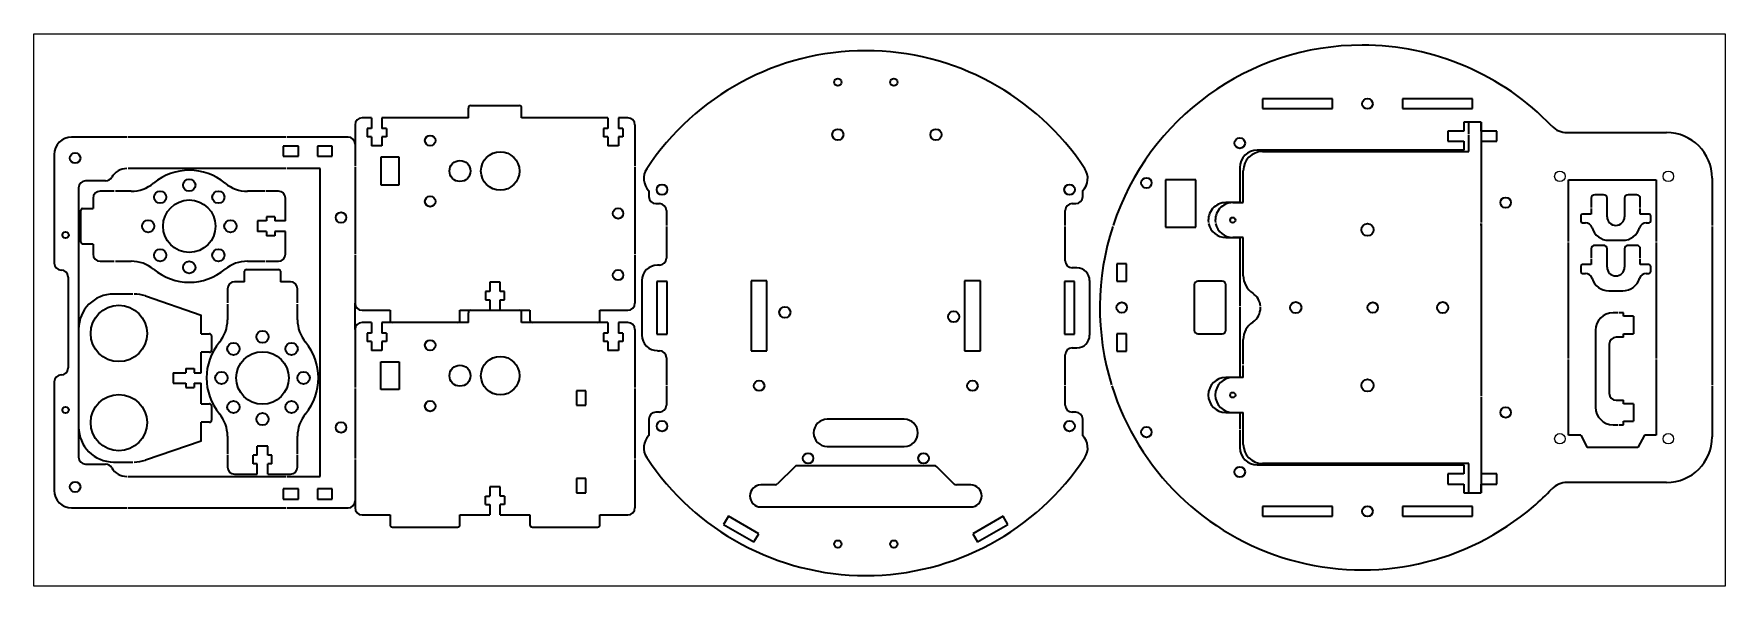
# Model space of a CAD drawing. Extents: x 202 to 686, y 341 to 499.
import ezdxf

# ---------------------------------------------------------------- set-up
doc = ezdxf.new("R2010")
doc.units = 0

msp = doc.modelspace()

# ---------------------------------------------------------------- linework, layer by layer
at = {"color": 7, "lineweight": 35, "ltscale": 0.07}
for p, q in [((553.5, 480.15), (553.5, 477.35)), ((573.5, 477.35), (573.5, 480.15)), ((593.5, 480.15), (593.5, 477.35)), ((613.5, 477.35), (613.5, 480.15)), ((326.49, 474.72), (326.49, 477.52)), ((341.69, 474.72), (341.69, 477.52)), ((304.09, 419.72), (304.09, 416.92)), ((324.09, 416.92), (324.09, 419.72)), ((326.49, 416.22), (326.49, 419.02)), ((341.69, 416.22), (341.69, 419.02)), ((344.09, 419.72), (344.09, 416.92)), ((364.09, 416.92), (364.09, 419.72)), ((659.5, 417.99), (656.7, 417.99)), ((656.7, 412.99), (659.5, 412.99)), ((659.5, 392.99), (656.7, 392.99)), ((656.7, 387.99), (659.5, 387.99)), ((553.5, 363.65), (553.5, 360.85)), ((573.5, 360.85), (573.5, 363.65)), ((593.5, 363.65), (593.5, 360.85)), ((613.5, 360.85), (613.5, 363.65)), ((304.09, 361.22), (304.09, 358.42)), ((324.09, 358.42), (324.09, 361.22)), ((344.09, 361.22), (344.09, 358.42)), ((364.09, 358.42), (364.09, 361.22))]:
    msp.add_line(p, q, dxfattribs=at)
at = {"color": 7, "lineweight": 35}
for p, q in [((573.5, 480.15), (553.5, 480.15)), ((613.5, 480.15), (593.5, 480.15)), ((326.49, 474.72), (301.79, 474.72)), ((366.39, 474.72), (341.69, 474.72)), ((553.5, 477.35), (573.5, 477.35)), ((593.5, 477.35), (613.5, 477.35)), ((228.98, 469.22), (213.09, 469.22)), ((274.28, 469.22), (229.28, 469.22)), ((292.09, 469.22), (274.58, 469.22)), ((294.09, 472.72), (294.09, 460.99)), ((374.09, 472.72), (374.09, 460.99)), ((616, 473.5), (616, 444.8)), ((640.52, 470.5), (669, 470.5)), ((208.09, 464.22), (208.09, 433.22)), ((611, 465.5), (552, 465.5)), ((553.5, 465.1), (612.5, 465.1)), ((274.28, 460.22), (229.28, 460.22)), ((284.09, 460.22), (274.58, 460.22)), ((284.09, 372.22), (284.09, 460.22)), ((294.09, 460.69), (294.09, 435.77)), ((374.09, 460.69), (374.09, 435.77)), ((215.09, 454.72), (215.09, 377.72)), ((641, 457), (666, 457)), ((641, 439.41), (641, 457)), ((666, 457), (666, 439.41)), ((682, 457.5), (682, 443.96)), ((547, 440.5), (547, 420.88)), ((616, 443.96), (616, 444.5)), ((616, 444.5), (616, 395.28)), ((682, 443.66), (682, 398.44)), ((294.09, 435.47), (294.09, 421.72)), ((374.09, 435.47), (374.09, 421.72)), ((641, 405.97), (641, 439.11)), ((666, 439.11), (666, 405.97)), ((212.09, 429.22), (212.09, 403.22)), ((407.34, 428.15), (407.34, 408.15)), ((411.84, 408.15), (411.84, 428.15)), ((468.34, 428.15), (468.34, 408.15)), ((472.84, 408.15), (472.84, 428.15)), ((294.09, 414.22), (294.09, 421.72)), ((326.49, 416.22), (301.79, 416.22)), ((366.39, 416.22), (341.69, 416.22)), ((547, 420.58), (547, 400.5)), ((294.09, 414.22), (294.09, 397.67)), ((374.09, 414.22), (374.09, 397.67)), ((648.7, 413.99), (648.7, 391.99)), ((641, 383.98), (641, 405.67)), ((666, 405.67), (666, 383.98)), ((208.09, 399.22), (208.09, 368.22)), ((294.09, 397.37), (294.09, 377.36)), ((374.09, 397.37), (374.09, 377.36)), ((682, 398.14), (682, 383.5)), ((616, 394.98), (616, 367.5)), ((451.09, 388.55), (429.09, 388.55)), ((429.09, 380.75), (451.09, 380.75)), ((294.09, 377.06), (294.09, 363.22)), ((374.09, 377.06), (374.09, 363.22)), ((459.67, 375.3), (420.5, 375.3)), ((552, 375.5), (611, 375.5)), ((612.5, 375.9), (553.5, 375.9)), ((228.86, 372.22), (228.98, 372.22)), ((229.28, 372.22), (274.28, 372.22)), ((274.58, 372.22), (284.09, 372.22)), ((669, 370.5), (640.52, 370.5)), ((213.09, 363.22), (228.98, 363.22)), ((229.28, 363.22), (274.28, 363.22)), ((274.58, 363.22), (292.09, 363.22)), ((410.09, 363.5), (470.09, 363.5)), ((573.5, 363.65), (553.5, 363.65)), ((613.5, 363.65), (593.5, 363.65)), ((553.5, 360.85), (573.5, 360.85)), ((593.5, 360.85), (613.5, 360.85))]:
    msp.add_line(p, q, dxfattribs=at)
at = {"color": 7, "lineweight": 35, "ltscale": 0.0675}
for p, q in [((298.79, 474.72), (296.09, 474.72)), ((372.09, 474.72), (369.39, 474.72)), ((298.79, 416.22), (296.09, 416.22)), ((372.09, 416.22), (369.39, 416.22)), ((400.81, 360.86), (399.46, 358.52)), ((480.72, 358.52), (479.37, 360.86)), ((408.12, 353.52), (409.47, 355.86)), ((470.71, 355.86), (472.06, 353.52))]:
    msp.add_line(p, q, dxfattribs=at)
at = {"color": 7, "lineweight": 35, "ltscale": 0.075}
for p, q in [((298.79, 474.72), (298.79, 471.72)), ((301.79, 474.72), (301.79, 471.72)), ((366.39, 474.72), (366.39, 471.72)), ((369.39, 474.72), (369.39, 471.72)), ((301.79, 466.72), (298.79, 466.72)), ((369.39, 466.72), (366.39, 466.72)), ((545, 450.5), (548, 450.5)), ((216.21, 448.84), (219.21, 448.84)), ((266.21, 445.24), (266.21, 442.24)), ((274.21, 445.24), (271.21, 445.24)), ((274.21, 442.24), (271.21, 442.24)), ((548, 440.5), (545, 440.5)), ((219.21, 438.64), (216.21, 438.64)), ((262.54, 427.87), (262.54, 430.87)), ((272.74, 430.87), (272.74, 427.87)), ((335.59, 427.72), (332.59, 427.72)), ((332.59, 422.72), (332.59, 419.72)), ((335.59, 419.72), (335.59, 422.72)), ((298.79, 416.22), (298.79, 413.22)), ((301.79, 416.22), (301.79, 413.22)), ((366.39, 416.22), (366.39, 413.22)), ((369.39, 416.22), (369.39, 413.22)), ((655.07, 418.99), (653.7, 418.99)), ((656.7, 418.99), (655.37, 418.99)), ((301.79, 408.22), (298.79, 408.22)), ((369.39, 408.22), (366.39, 408.22)), ((242.09, 401.85), (242.09, 398.85)), ((548, 400.5), (545, 400.5)), ((545, 390.5), (548, 390.5)), ((653.7, 386.99), (655.07, 386.99)), ((655.37, 386.99), (656.7, 386.99)), ((269.14, 380.87), (266.14, 380.87)), ((266.14, 372.87), (266.14, 375.87)), ((269.14, 372.87), (269.14, 375.87)), ((335.59, 369.22), (332.59, 369.22)), ((332.59, 364.22), (332.59, 361.22)), ((335.59, 361.22), (335.59, 364.22))]:
    msp.add_line(p, q, dxfattribs=at)
at = {"color": 7, "lineweight": 35, "ltscale": 0.345}
for p, q in [((327.19, 478.22), (340.99, 478.22)), ((332.59, 419.72), (335.59, 419.72))]:
    msp.add_line(p, q, dxfattribs=at)
at = {"color": 7, "lineweight": 35, "ltscale": 0.06}
for p, q in [((297.54, 471.72), (297.54, 469.32)), ((303.04, 471.72), (303.04, 469.32)), ((365.14, 471.72), (365.14, 469.32)), ((370.64, 471.72), (370.64, 469.32)), ((331.34, 425.12), (331.34, 422.72)), ((336.84, 422.72), (336.84, 425.12)), ((250.09, 413), (252.49, 413)), ((252.49, 407.7), (250.09, 407.7)), ((245.69, 403.05), (248.09, 403.05)), ((245.69, 397.65), (248.09, 397.65)), ((250.09, 393), (252.49, 393)), ((252.49, 387.7), (250.09, 387.7))]:
    msp.add_line(p, q, dxfattribs=at)
at = {"color": 7, "lineweight": 35, "ltscale": 0.03125}
for p, q in [((298.79, 471.72), (297.54, 471.72)), ((298.79, 469.32), (297.54, 469.32)), ((303.04, 471.72), (301.79, 471.72)), ((303.04, 469.32), (301.79, 469.32)), ((366.39, 471.72), (365.14, 471.72)), ((366.39, 469.32), (365.14, 469.32)), ((370.64, 471.72), (369.39, 471.72)), ((370.64, 469.32), (369.39, 469.32)), ((332.59, 425.12), (331.34, 425.12)), ((331.34, 422.72), (332.59, 422.72)), ((336.84, 425.12), (335.59, 425.12)), ((335.59, 422.72), (336.84, 422.72)), ((298.79, 413.22), (297.54, 413.22)), ((303.04, 413.22), (301.79, 413.22)), ((366.39, 413.22), (365.14, 413.22)), ((370.64, 413.22), (369.39, 413.22)), ((298.79, 410.82), (297.54, 410.82)), ((303.04, 410.82), (301.79, 410.82)), ((366.39, 410.82), (365.14, 410.82)), ((370.64, 410.82), (369.39, 410.82)), ((331.34, 366.62), (332.59, 366.62)), ((331.34, 364.22), (332.59, 364.22)), ((336.84, 366.62), (335.59, 366.62)), ((336.84, 364.22), (335.59, 364.22))]:
    msp.add_line(p, q, dxfattribs=at)
at = {"color": 7, "lineweight": 35, "ltscale": 0.065}
for p, q in [((298.79, 469.32), (298.79, 466.72)), ((301.79, 469.32), (301.79, 466.72)), ((366.39, 469.32), (366.39, 466.72)), ((369.39, 469.32), (369.39, 466.72)), ((332.59, 427.72), (332.59, 425.12)), ((335.59, 425.12), (335.59, 427.72)), ((360.03, 396.65), (357.43, 396.65)), ((357.43, 392.55), (360.03, 392.55)), ((360.03, 371.65), (357.43, 371.65)), ((357.43, 367.55), (360.03, 367.55))]:
    msp.add_line(p, q, dxfattribs=at)
at = {"color": 7, "lineweight": 35, "ltscale": 0.072501}
for p, q in [((606.5, 470.95), (606.5, 468.05)), ((620.5, 468.05), (620.5, 470.95)), ((606.5, 372.95), (606.5, 370.05)), ((620.5, 370.05), (620.5, 372.95))]:
    msp.add_line(p, q, dxfattribs=at)
at = {"color": 7, "lineweight": 35, "ltscale": 0.1125}
for p, q in [((611, 470.95), (606.5, 470.95)), ((620.5, 470.95), (616, 470.95)), ((606.5, 468.05), (611, 468.05)), ((616, 468.05), (620.5, 468.05)), ((647.48, 451.72), (647.48, 449.08)), ((661.48, 449.08), (661.48, 451.72)), ((647.48, 448.78), (647.48, 447.22)), ((661.48, 447.22), (661.48, 448.78)), ((647.48, 437.27), (647.48, 434.63)), ((661.48, 434.63), (661.48, 437.27)), ((647.48, 434.33), (647.48, 432.77)), ((661.48, 432.77), (661.48, 434.33)), ((411.84, 428.15), (407.34, 428.15)), ((472.84, 428.15), (468.34, 428.15)), ((407.34, 408.15), (411.84, 408.15)), ((468.34, 408.15), (472.84, 408.15)), ((611, 372.95), (606.5, 372.95)), ((620.5, 372.95), (616, 372.95)), ((606.5, 370.05), (611, 370.05)), ((616, 370.05), (620.5, 370.05))]:
    msp.add_line(p, q, dxfattribs=at)
at = {"color": 7, "lineweight": 35, "ltscale": 0.06375}
for p, q in [((611, 473.5), (611, 470.95)), ((616, 470.95), (616, 473.5)), ((611, 468.05), (611, 465.5)), ((611, 375.5), (611, 372.95)), ((611, 370.05), (611, 367.5)), ((616, 367.5), (616, 370.05))]:
    msp.add_line(p, q, dxfattribs=at)
at = {"color": 7, "lineweight": 35, "ltscale": 0.125}
for p, q in [((616, 473.5), (611, 473.5)), ((511.88, 433), (511.88, 428)), ((514.62, 428), (514.62, 433)), ((659.5, 417.99), (659.5, 412.99)), ((511.88, 413), (511.88, 408)), ((514.62, 408), (514.62, 413)), ((659.5, 392.99), (659.5, 387.99)), ((611, 367.5), (616, 367.5))]:
    msp.add_line(p, q, dxfattribs=at)
at = {"color": 7, "lineweight": 35, "ltscale": 0.21}
for p, q in [((612.5, 470.12), (612.5, 473.5)), ((612.5, 465.1), (612.5, 469.82)), ((612.5, 367.5), (612.5, 375.9))]:
    msp.add_line(p, q, dxfattribs=at)
at = {"color": 7, "lineweight": 35, "ltscale": 0.072499}
for p, q in [((273.59, 466.67), (273.59, 463.77)), ((277.89, 463.77), (277.89, 466.67)), ((283.39, 466.67), (283.39, 463.77)), ((287.59, 463.77), (287.59, 466.67)), ((273.59, 368.67), (273.59, 365.77)), ((277.89, 365.77), (277.89, 368.67)), ((283.39, 368.67), (283.39, 365.77)), ((287.59, 365.77), (287.59, 368.67))]:
    msp.add_line(p, q, dxfattribs=at)
at = {"color": 7, "lineweight": 35, "ltscale": 0.1075}
for p, q in [((277.89, 466.67), (273.59, 466.67)), ((273.59, 463.77), (277.89, 463.77)), ((277.89, 368.67), (273.59, 368.67)), ((273.59, 365.77), (277.89, 365.77))]:
    msp.add_line(p, q, dxfattribs=at)
at = {"color": 7, "lineweight": 35, "ltscale": 0.105}
for p, q in [((287.59, 466.67), (283.39, 466.67)), ((283.39, 463.77), (287.59, 463.77)), ((287.59, 368.67), (283.39, 368.67)), ((283.39, 365.77), (287.59, 365.77))]:
    msp.add_line(p, q, dxfattribs=at)
at = {"color": 7, "lineweight": 35, "ltscale": 0.19882}
for p, q in [((301.43, 463.5), (301.43, 455.54)), ((306.75, 455.54), (306.75, 463.5)), ((301.43, 397.04), (301.43, 405)), ((306.75, 405), (306.75, 397.04))]:
    msp.add_line(p, q, dxfattribs=at)
at = {"color": 7, "lineweight": 35, "ltscale": 0.132922}
for p, q in [((306.75, 463.5), (301.43, 463.5)), ((301.43, 455.54), (306.75, 455.54)), ((301.43, 405), (306.75, 405)), ((306.75, 397.04), (301.43, 397.04))]:
    msp.add_line(p, q, dxfattribs=at)
at = {"color": 7, "lineweight": 35, "ltscale": 0.25}
for p, q in [((547, 460.5), (547, 450.5)), ((547, 390.5), (547, 385.83)), ((547, 385.53), (547, 380.5)), ((399.46, 358.52), (408.12, 353.52)), ((409.47, 355.86), (400.81, 360.86)), ((479.37, 360.86), (470.71, 355.86)), ((472.06, 353.52), (480.72, 358.52))]:
    msp.add_line(p, q, dxfattribs=at)
at = {"color": 7, "lineweight": 35, "ltscale": 0.2275}
for p, q in [((548, 450.5), (548, 459.6)), ((548, 381.4), (548, 390.5))]:
    msp.add_line(p, q, dxfattribs=at)
at = {"color": 7, "lineweight": 35, "ltscale": 0.142688}
for p, q in [((222.8, 456.72), (217.09, 456.72)), ((217.09, 375.72), (222.8, 375.72))]:
    msp.add_line(p, q, dxfattribs=at)
at = {"color": 7, "lineweight": 35, "ltscale": 0.3375}
for p, q in [((525.77, 456.97), (525.77, 443.47)), ((534.47, 443.47), (534.47, 456.97))]:
    msp.add_line(p, q, dxfattribs=at)
at = {"color": 7, "lineweight": 35, "ltscale": 0.2175}
for p, q in [((534.47, 456.97), (525.77, 456.97)), ((525.77, 443.47), (534.47, 443.47))]:
    msp.add_line(p, q, dxfattribs=at)
at = {"color": 7, "lineweight": 35, "ltscale": 0.0725}
for p, q in [((219.21, 451.74), (219.21, 448.84)), ((219.21, 438.64), (219.21, 435.74)), ((262.54, 427.87), (259.64, 427.87)), ((275.64, 427.87), (272.74, 427.87)), ((383.29, 427.9), (380.39, 427.9)), ((499.79, 427.9), (496.89, 427.9)), ((380.39, 412.9), (383.29, 412.9)), ((496.89, 412.9), (499.79, 412.9))]:
    msp.add_line(p, q, dxfattribs=at)
at = {"color": 7, "lineweight": 35, "ltscale": 0.222169}
for p, q in [((225.28, 453.74), (221.21, 453.74)), ((230.1, 453.74), (225.58, 453.74)), ((268.41, 453.74), (263.32, 453.74)), ((272.21, 453.74), (268.71, 453.74)), ((221.21, 433.74), (225.28, 433.74)), ((225.58, 433.74), (230.1, 433.74)), ((263.32, 433.74), (268.41, 433.74)), ((268.71, 433.74), (272.21, 433.74)), ((257.64, 425.87), (257.64, 421.8)), ((277.64, 421.8), (277.64, 425.87)), ((257.64, 421.5), (257.64, 416.99)), ((277.64, 416.99), (277.64, 421.5)), ((257.64, 383.76), (257.64, 378.67)), ((277.64, 378.67), (277.64, 383.76)), ((257.64, 378.37), (257.64, 374.87)), ((277.64, 374.87), (277.64, 378.37))]:
    msp.add_line(p, q, dxfattribs=at)
at = {"color": 7, "lineweight": 35, "ltscale": 0.1625}
for p, q in [((274.21, 445.24), (274.21, 451.74)), ((274.21, 435.74), (274.21, 442.24)), ((259.64, 372.87), (266.14, 372.87)), ((269.14, 372.87), (275.64, 372.87))]:
    msp.add_line(p, q, dxfattribs=at)
at = {"color": 7, "lineweight": 35, "ltscale": 0.0425}
for p, q in [((378.09, 453.9), (378.09, 452.2)), ((502.09, 452.2), (502.09, 453.9))]:
    msp.add_line(p, q, dxfattribs=at)
at = {"color": 7, "lineweight": 35, "ltscale": 0.025}
for p, q in [((380.09, 450.2), (381.09, 450.2)), ((499.09, 450.2), (500.09, 450.2)), ((656.7, 417.99), (656.7, 418.99)), ((656.7, 411.99), (656.7, 412.99)), ((656.7, 392.99), (656.7, 393.99)), ((381.09, 390.6), (380.09, 390.6)), ((500.09, 390.6), (499.09, 390.6)), ((656.7, 386.99), (656.7, 387.99))]:
    msp.add_line(p, q, dxfattribs=at)
at = {"color": 7, "lineweight": 35, "ltscale": 0.1}
for p, q in [((547, 450.5), (543, 450.5)), ((543, 440.5), (547, 440.5)), ((652.48, 439.72), (656.48, 439.72)), ((652.48, 425.27), (656.48, 425.27)), ((547, 400.5), (543, 400.5)), ((543, 390.5), (547, 390.5))]:
    msp.add_line(p, q, dxfattribs=at)
at = {"color": 7, "lineweight": 35, "ltscale": 0.0625}
for p, q in [((650.98, 452.72), (648.48, 452.72)), ((660.48, 452.72), (657.98, 452.72)), ((647.48, 447.22), (644.98, 447.22)), ((663.98, 447.22), (661.48, 447.22)), ((650.98, 438.27), (648.48, 438.27)), ((660.48, 438.27), (657.98, 438.27)), ((647.48, 432.77), (644.98, 432.77)), ((663.98, 432.77), (661.48, 432.77))]:
    msp.add_line(p, q, dxfattribs=at)
at = {"color": 7, "lineweight": 35, "ltscale": 0.13125}
for p, q in [((651.98, 446.47), (651.98, 451.72)), ((656.98, 451.72), (656.98, 446.47)), ((651.98, 432.02), (651.98, 437.27)), ((656.98, 437.27), (656.98, 432.02))]:
    msp.add_line(p, q, dxfattribs=at)
at = {"color": 7, "lineweight": 35, "ltscale": 0.23}
for p, q in [((215.71, 439.14), (215.71, 448.34)), ((263.04, 431.37), (272.24, 431.37))]:
    msp.add_line(p, q, dxfattribs=at)
at = {"color": 7, "lineweight": 35, "ltscale": 0.064999}
for p, q in [((268.81, 445.24), (266.21, 445.24)), ((268.81, 442.24), (266.21, 442.24)), ((298.79, 410.82), (298.79, 408.22)), ((301.79, 410.82), (301.79, 408.22)), ((366.39, 410.82), (366.39, 408.22)), ((369.39, 410.82), (369.39, 408.22)), ((266.14, 378.27), (266.14, 380.87)), ((269.14, 378.27), (269.14, 380.87))]:
    msp.add_line(p, q, dxfattribs=at)
at = {"color": 7, "lineweight": 35, "ltscale": 0.03}
for p, q in [((268.81, 446.44), (268.81, 445.24)), ((271.21, 446.44), (271.21, 445.24)), ((268.81, 442.24), (268.81, 441.04)), ((271.21, 442.24), (271.21, 441.04)), ((245.69, 403.05), (245.69, 401.85)), ((248.09, 403.05), (248.09, 401.85)), ((245.69, 398.85), (245.69, 397.65)), ((248.09, 398.85), (248.09, 397.65)), ((266.14, 378.27), (264.94, 378.27)), ((270.34, 378.27), (269.14, 378.27)), ((266.14, 375.87), (264.94, 375.87)), ((270.34, 375.87), (269.14, 375.87))]:
    msp.add_line(p, q, dxfattribs=at)
at = {"color": 7, "lineweight": 35, "ltscale": 0.060001}
for p, q in [((271.21, 446.44), (268.81, 446.44)), ((271.21, 441.04), (268.81, 441.04)), ((297.54, 413.22), (297.54, 410.82)), ((303.04, 413.22), (303.04, 410.82)), ((365.14, 413.22), (365.14, 410.82)), ((370.64, 413.22), (370.64, 410.82)), ((264.94, 375.87), (264.94, 378.27)), ((270.34, 375.87), (270.34, 378.27))]:
    msp.add_line(p, q, dxfattribs=at)
at = {"color": 7, "lineweight": 35, "ltscale": 0.339445}
for p, q in [((383.09, 448.2), (383.09, 443.96)), ((383.09, 443.66), (383.09, 434.62))]:
    msp.add_line(p, q, dxfattribs=at)
at = {"color": 7, "lineweight": 35, "ltscale": 0.35894}
for p, q in [((497.09, 443.96), (497.09, 448.2)), ((497.09, 433.84), (497.09, 443.66)), ((497.09, 398.44), (497.09, 406.95)), ((497.09, 392.6), (497.09, 398.14))]:
    msp.add_line(p, q, dxfattribs=at)
at = {"color": 7, "lineweight": 35, "ltscale": 0.0375}
for p, q in [((644.48, 446.72), (644.48, 445.22)), ((664.48, 445.22), (664.48, 446.72)), ((644.48, 432.27), (644.48, 430.77)), ((664.48, 430.77), (664.48, 432.27))]:
    msp.add_line(p, q, dxfattribs=at)
at = {"color": 7, "lineweight": 35, "ltscale": 0.272284}
msp.add_line((548, 429.61), (548, 440.5), dxfattribs=at)
at = {"color": 7, "lineweight": 35, "ltscale": 0.019795}
for p, q in [((644.98, 444.72), (645.78, 444.72)), ((663.19, 444.72), (663.98, 444.72)), ((644.98, 430.27), (645.78, 430.27)), ((663.19, 430.27), (663.98, 430.27))]:
    msp.add_line(p, q, dxfattribs=at)
at = {"color": 7, "lineweight": 35, "ltscale": 0.014445}
msp.add_line((381.09, 432.62), (380.51, 432.62), dxfattribs=at)
at = {"color": 7, "lineweight": 35, "ltscale": 0.033941}
for p, q in [((500.44, 431.84), (499.09, 431.84)), ((499.09, 408.95), (500.44, 408.95))]:
    msp.add_line(p, q, dxfattribs=at)
at = {"color": 7, "lineweight": 35, "ltscale": 0.06875}
for p, q in [((514.62, 433), (511.88, 433)), ((511.88, 428), (514.62, 428)), ((514.62, 413), (511.88, 413)), ((511.88, 408), (514.62, 408))]:
    msp.add_line(p, q, dxfattribs=at)
at = {"color": 7, "lineweight": 35, "ltscale": 0.389999}
for p, q in [((376.09, 428.2), (376.09, 412.6)), ((504.09, 412.6), (504.09, 428.2))]:
    msp.add_line(p, q, dxfattribs=at)
at = {"color": 7, "lineweight": 35, "ltscale": 0.375}
for p, q in [((380.39, 427.9), (380.39, 412.9)), ((383.29, 412.9), (383.29, 427.9)), ((496.89, 427.9), (496.89, 412.9)), ((499.79, 412.9), (499.79, 427.9))]:
    msp.add_line(p, q, dxfattribs=at)
at = {"color": 7, "lineweight": 35, "ltscale": 0.325}
for p, q in [((534, 427), (534, 414)), ((543, 414), (543, 427))]:
    msp.add_line(p, q, dxfattribs=at)
at = {"color": 7, "lineweight": 35, "ltscale": 0.175}
for p, q in [((542, 428), (535, 428)), ((535, 413), (542, 413))]:
    msp.add_line(p, q, dxfattribs=at)
at = {"color": 7, "lineweight": 35, "ltscale": 0.145834}
for p, q in [((230.61, 424.35), (225.09, 424.35)), ((230.93, 424.35), (230.91, 424.35)), ((225.09, 376.35), (230.61, 376.35)), ((230.91, 376.35), (230.93, 376.35))]:
    msp.add_line(p, q, dxfattribs=at)
at = {"color": 7, "lineweight": 35, "ltscale": 0.420834}
for p, q in [((234.17, 423.81), (250.09, 418.35)), ((250.09, 382.35), (234.17, 376.89))]:
    msp.add_line(p, q, dxfattribs=at)
at = {"color": 7, "lineweight": 35, "ltscale": 0.133749}
for p, q in [((250.09, 413), (250.09, 418.35)), ((250.09, 382.35), (250.09, 387.7))]:
    msp.add_line(p, q, dxfattribs=at)
at = {"color": 7, "lineweight": 35, "ltscale": 0.2}
for p, q in [((296.09, 419.72), (304.09, 419.72)), ((364.09, 419.72), (372.09, 419.72)), ((296.09, 361.22), (304.09, 361.22)), ((364.09, 361.22), (372.09, 361.22))]:
    msp.add_line(p, q, dxfattribs=at)
at = {"color": 7, "lineweight": 35, "ltscale": 0.2125}
for p, q in [((324.09, 419.72), (332.59, 419.72)), ((335.59, 419.72), (344.09, 419.72)), ((324.09, 361.22), (332.59, 361.22)), ((335.59, 361.22), (344.09, 361.22))]:
    msp.add_line(p, q, dxfattribs=at)
at = {"color": 7, "lineweight": 35, "ltscale": 0.102499}
for p, q in [((253.09, 412.4), (253.09, 408.3)), ((357.43, 396.65), (357.43, 392.55)), ((360.03, 392.55), (360.03, 396.65)), ((253.09, 392.4), (253.09, 388.3)), ((357.43, 371.65), (357.43, 367.55)), ((360.03, 367.55), (360.03, 371.65))]:
    msp.add_line(p, q, dxfattribs=at)
at = {"color": 7, "lineweight": 35, "ltscale": 0.270728}
for p, q in [((548, 404.28), (548, 411.33)), ((548, 400.5), (548, 403.98))]:
    msp.add_line(p, q, dxfattribs=at)
at = {"color": 7, "lineweight": 35, "ltscale": 0.0525}
for p, q in [((656.7, 411.99), (654.6, 411.99)), ((654.6, 393.99), (656.7, 393.99))]:
    msp.add_line(p, q, dxfattribs=at)
at = {"color": 7, "lineweight": 35, "ltscale": 0.146249}
for p, q in [((250.09, 401.85), (250.09, 407.7)), ((250.09, 393), (250.09, 398.85))]:
    msp.add_line(p, q, dxfattribs=at)
at = {"color": 7, "lineweight": 35, "ltscale": 0.014442}
msp.add_line((380.51, 408.17), (381.09, 408.17), dxfattribs=at)
at = {"color": 7, "lineweight": 35, "ltscale": 0.339441}
for p, q in [((383.09, 406.17), (383.09, 398.44)), ((383.09, 398.14), (383.09, 392.6))]:
    msp.add_line(p, q, dxfattribs=at)
at = {"color": 7, "lineweight": 35, "ltscale": 0.35}
msp.add_line((652.6, 409.99), (652.6, 395.99), dxfattribs=at)
at = {"color": 7, "lineweight": 35, "ltscale": 0.09}
for p, q in [((242.09, 401.85), (245.69, 401.85)), ((242.09, 398.85), (245.69, 398.85))]:
    msp.add_line(p, q, dxfattribs=at)
at = {"color": 7, "lineweight": 35, "ltscale": 0.05}
for p, q in [((248.09, 401.85), (250.09, 401.85)), ((248.09, 398.85), (250.09, 398.85))]:
    msp.add_line(p, q, dxfattribs=at)
at = {"color": 7, "lineweight": 35, "ltscale": 0.1175}
for p, q in [((378.09, 388.6), (378.09, 383.9)), ((502.09, 383.9), (502.09, 388.6))]:
    msp.add_line(p, q, dxfattribs=at)
at = {"color": 7, "lineweight": 35, "ltscale": 0.08629}
msp.add_line((644.45, 383.98), (641, 383.98), dxfattribs=at)
at = {"color": 7, "lineweight": 35, "ltscale": 0.098822}
msp.add_line((644.45, 383.98), (646.33, 380.5), dxfattribs=at)
at = {"color": 7, "lineweight": 35, "ltscale": 0.098827}
msp.add_line((662.67, 383.98), (660.8, 380.5), dxfattribs=at)
at = {"color": 7, "lineweight": 35, "ltscale": 0.083147}
msp.add_line((666, 383.98), (662.67, 383.98), dxfattribs=at)
at = {"color": 7, "lineweight": 35, "ltscale": 0.361623}
msp.add_line((660.8, 380.5), (646.33, 380.5), dxfattribs=at)
at = {"color": 7, "lineweight": 35, "ltscale": 0.173744}
for p, q in [((419.79, 375), (414.88, 370.09)), ((465.29, 370.09), (460.38, 375))]:
    msp.add_line(p, q, dxfattribs=at)
at = {"color": 7, "lineweight": 35, "ltscale": 0.065001}
for p, q in [((332.59, 369.22), (332.59, 366.62)), ((335.59, 366.62), (335.59, 369.22))]:
    msp.add_line(p, q, dxfattribs=at)
at = {"color": 7, "lineweight": 35, "ltscale": 0.102145}
for p, q in [((414.17, 369.8), (410.09, 369.8)), ((470.09, 369.8), (466, 369.8))]:
    msp.add_line(p, q, dxfattribs=at)
at = {"color": 7, "lineweight": 35, "ltscale": 0.059999}
for p, q in [((331.34, 364.22), (331.34, 366.62)), ((336.84, 366.62), (336.84, 364.22))]:
    msp.add_line(p, q, dxfattribs=at)
at = {"color": 7, "lineweight": 35, "ltscale": 0.464999}
msp.add_line((304.79, 357.72), (323.39, 357.72), dxfattribs=at)
at = {"color": 7, "lineweight": 35, "ltscale": 0.465}
msp.add_line((344.79, 357.72), (363.39, 357.72), dxfattribs=at)
msp.add_lwpolyline([(202.27, 498.74), (685.75, 498.74), (685.75, 340.86), (202.27, 340.86)], close=True)
at = {"color": 7, "lineweight": 35}
for centre, radius in [((432.09, 484.9), 1.05), ((448.09, 484.9), 1.05), ((583.5, 478.75), 1.5), ((315.59, 468.22), 1.5), ((432.1, 469.94), 1.59), ((460.14, 469.94), 1.59), ((547, 467.5), 1.5), ((214.09, 463.22), 1.5), ((335.59, 459.52), 5.5), ((324.09, 459.52), 3), ((246.71, 455.49), 1.75), ((381.84, 454.2), 1.5), ((498.34, 454.2), 1.5), ((520.3, 456.12), 1.5), ((238.4, 452.04), 1.75), ((246.71, 443.74), 7.5), ((255.02, 452.04), 1.75), ((315.59, 450.82), 1.5), ((623, 450.5), 1.5), ((234.96, 443.74), 1.75), ((258.46, 443.74), 1.75), ((290.09, 446.22), 1.5), ((369.28, 447.4), 1.5), ((545, 445.5), 0.75), ((211.34, 441.22), 0.9), ((583.5, 442.75), 1.75), ((238.4, 435.43), 1.75), ((255.02, 435.43), 1.75), ((246.71, 431.99), 1.75), ((369.28, 429.78), 1.5), ((226.59, 413.1), 8.05), ((416.96, 419.14), 1.59), ((513.25, 420.5), 1.5), ((563, 420.5), 1.6), ((585, 420.5), 1.5), ((605, 420.5), 1.6), ((465.22, 417.87), 1.59), ((267.64, 412.12), 1.75), ((315.59, 409.72), 1.5), ((259.33, 408.68), 1.75), ((267.64, 400.37), 7.5), ((275.95, 408.68), 1.75), ((335.59, 401.02), 5.5), ((255.89, 400.37), 1.75), ((279.39, 400.37), 1.75), ((324.09, 401.02), 3), ((409.59, 398.15), 1.5), ((470.59, 398.15), 1.5), ((583.5, 398.25), 1.75), ((211.34, 391.22), 0.9), ((226.59, 387.6), 8.05), ((259.33, 392.07), 1.75), ((275.95, 392.07), 1.75), ((315.59, 392.32), 1.5), ((545, 395.5), 0.75), ((623, 390.5), 1.5), ((267.64, 388.62), 1.75), ((290.09, 386.22), 1.5), ((381.84, 386.6), 1.5), ((498.34, 386.6), 1.5), ((520.3, 384.88), 1.5), ((423.59, 377.4), 1.5), ((456.59, 377.4), 1.5), ((547, 373.5), 1.5), ((214.09, 369.22), 1.5), ((583.5, 362.25), 1.5), ((432.09, 352.9), 1.05), ((448.09, 352.9), 1.05)]:
    msp.add_circle(centre, radius, dxfattribs=at)
for centre in [(638.5, 458), (669.5, 458), (638.5, 383), (669.5, 383)]:
    msp.add_circle(centre, 1.5)
for centre, radius, start, end in [((440.09, 418.9), 75, 33.3862, 146.6138), ((582, 420.5), 75, 90, 161.7702), ((582, 420.5), 75, 43.7377, 90), ((296.09, 472.72), 2, 90, 180), ((327.19, 477.52), 0.7, 90, 180), ((340.99, 477.52), 0.7, 0, 90), ((372.09, 472.72), 2, 0, 90), ((213.09, 464.22), 5, 90, 180), ((292.09, 467.22), 2, 360, 90), ((640.52, 476.5), 6, 223.7377, 270), ((669, 457.5), 13, 0, 90), ((552, 460.5), 5, 90, 180), ((553.5, 459.6), 5.5, 90, 180), ((228.86, 455.22), 5, 90, 150), ((246.71, 443.74), 16, 50.2849, 129.7151), ((381.64, 457.42), 5, 146.6138, 224.7425), ((498.53, 457.42), 5, 315.2575, 33.3862), ((217.09, 454.72), 2, 90, 180), ((222.8, 458.72), 2, 270, 330), ((230.1, 463.74), 10, 270, 309.7151), ((263.32, 463.74), 10, 230.2849, 270), ((221.21, 451.74), 2, 90, 180), ((272.21, 451.74), 2, 0, 90), ((380.09, 452.2), 2, 180, 270), ((381.09, 448.2), 2, 0, 90), ((499.09, 448.2), 2, 90, 180), ((500.09, 452.2), 2, 270, 0), ((543, 445.5), 5, 90, 188.0478), ((545, 445.5), 5, 90, 188.0478), ((648.48, 451.72), 1, 90, 180), ((650.98, 451.72), 1, 360, 90), ((657.98, 451.72), 1, 90, 180), ((660.48, 451.72), 1, 360, 90), ((216.21, 448.34), 0.5, 90, 180), ((644.98, 446.72), 0.5, 90, 180), ((644.98, 445.22), 0.5, 180, 270), ((654.48, 446.47), 2.5, 180, 360), ((663.98, 446.72), 0.5, 360, 90), ((663.98, 445.22), 0.5, 270, 360), ((582, 420.5), 75, 162.0113, 197.1055), ((543, 445.5), 5, 191.537, 270), ((545, 445.5), 5, 191.537, 270), ((645.78, 442.72), 2, 16.6016, 90), ((652.48, 444.72), 5, 196.6015, 270), ((656.48, 444.72), 5, 270, 343.3985), ((663.19, 442.72), 2, 90, 163.3984), ((216.21, 439.14), 0.5, 180, 270), ((221.21, 435.74), 2, 180, 270), ((272.21, 435.74), 2, 270, 360), ((648.48, 437.27), 1, 90, 180), ((650.98, 437.27), 1, 360, 90), ((657.98, 437.27), 1, 90, 180), ((660.48, 437.27), 1, 360, 90), ((210.09, 433.22), 2, 180, 270), ((210.09, 429.22), 2, 360, 90), ((230.1, 423.74), 10, 50.2849, 90), ((246.71, 443.74), 16, 230.2849, 309.7151), ((263.32, 423.74), 10, 90, 129.7151), ((263.04, 430.87), 0.5, 90, 180), ((272.24, 430.87), 0.5, 360, 90), ((380.51, 428.2), 4.42, 90, 180), ((381.09, 434.62), 2, 270, 0), ((499.09, 433.84), 2, 180, 270), ((500.44, 428.2), 3.64, 360, 90), ((644.98, 432.27), 0.5, 90, 180), ((644.98, 430.77), 0.5, 180, 270), ((654.48, 432.02), 2.5, 180, 360), ((663.98, 432.27), 0.5, 360, 90), ((663.98, 430.77), 0.5, 270, 360), ((259.64, 425.87), 2, 90, 180), ((275.64, 425.87), 2, 360, 90), ((535, 427), 1, 90, 180), ((542, 427), 1, 0, 90), ((554, 429.61), 6, 180, 236.6265), ((645.78, 428.27), 2, 16.6016, 90), ((652.48, 430.27), 5, 196.6015, 270), ((656.48, 430.27), 5, 270, 343.3985), ((663.19, 428.27), 2, 90, 163.3984), ((225.09, 414.35), 10, 90, 180), ((230.93, 414.35), 10, 71.0754, 90), ((296.09, 421.72), 2, 180, 270), ((372.09, 421.72), 2, 270, 360), ((548, 420.5), 4.91, 4.3837, 56.6265), ((247.64, 416.99), 10, 320.2849, 360), ((287.64, 416.99), 10, 180, 219.7151), ((296.09, 414.22), 2, 90, 180), ((304.79, 416.92), 0.7, 180, 270), ((323.39, 416.92), 0.7, 270, 360), ((327.19, 419.02), 0.7, 90, 180), ((340.99, 419.02), 0.7, 0, 90), ((344.79, 416.92), 0.7, 180, 270), ((363.39, 416.92), 0.7, 270, 360), ((372.09, 414.22), 2, 0, 90), ((554, 411.33), 6, 123.371, 180), ((548, 420.44), 4.91, 303.371, 0.7239), ((548, 420.5), 4.91, 360, 0.8767), ((653.7, 413.99), 5, 90, 180), ((252.49, 412.4), 0.6, 360, 90), ((380.51, 412.6), 4.42, 180, 270), ((500.44, 412.6), 3.64, 270, 0), ((535, 414), 1, 180, 270), ((542, 414), 1, 270, 360), ((654.6, 409.99), 2, 90, 180), ((267.64, 400.37), 16, 140.2849, 219.7151), ((252.49, 408.3), 0.6, 270, 360), ((267.64, 400.37), 16, 320.2849, 39.7151), ((381.09, 406.17), 2, 0, 90), ((499.09, 406.95), 2, 90, 180), ((210.09, 403.22), 2, 270, 360), ((210.09, 399.22), 2, 90, 180), ((582, 420.5), 75, 197.3455, 310.7118), ((543, 395.5), 5, 90, 270), ((545, 395.5), 5, 90, 270), ((252.49, 392.4), 0.6, 360, 90), ((381.09, 392.6), 2, 270, 0), ((499.09, 392.6), 2, 180, 270), ((653.7, 391.99), 5, 180, 270), ((654.6, 395.99), 2, 180, 270), ((252.49, 388.3), 0.6, 270, 360), ((247.64, 383.76), 10, 360, 39.7151), ((287.64, 383.76), 10, 140.2849, 180), ((380.09, 388.6), 2, 90, 180), ((429.09, 384.65), 3.9, 90, 270), ((451.09, 384.65), 3.9, 270, 90), ((500.09, 388.6), 2, 360, 90), ((225.09, 386.35), 10, 180, 270), ((381.64, 380.38), 5, 135.2575, 213.3862), ((498.53, 380.38), 5, 326.6138, 44.7425), ((669, 383.5), 13, 270, 360), ((217.09, 377.72), 2, 180, 270), ((440.09, 418.9), 75, 213.3862, 326.6138), ((552, 380.5), 5, 180, 270), ((553.5, 381.4), 5.5, 180, 270), ((222.8, 373.72), 2, 30, 90), ((228.86, 377.22), 5, 210, 270), ((230.93, 386.35), 10, 270, 288.9246), ((259.64, 374.87), 2, 180, 270), ((275.64, 374.87), 2, 270, 360), ((420.5, 374.3), 1, 90, 135), ((459.67, 374.3), 1, 45, 90), ((213.09, 368.22), 5, 180, 270), ((410.09, 366.65), 3.15, 90, 270), ((414.17, 370.8), 1, 270, 315), ((466, 370.8), 1, 225, 270), ((470.09, 366.65), 3.15, 270, 90), ((582, 420.5), 75, 310.7118, 316.2623), ((640.52, 364.5), 6, 90, 136.2623), ((292.09, 365.22), 2, 270, 360), ((296.09, 363.22), 2, 180, 270), ((372.09, 363.22), 2, 270, 360), ((304.79, 358.42), 0.7, 180, 270), ((323.39, 358.42), 0.7, 270, 360), ((344.79, 358.42), 0.7, 180, 270), ((363.39, 358.42), 0.7, 270, 360)]:
    msp.add_arc(centre, radius, start, end, dxfattribs=at)

doc.saveas('drawing.dxf')
